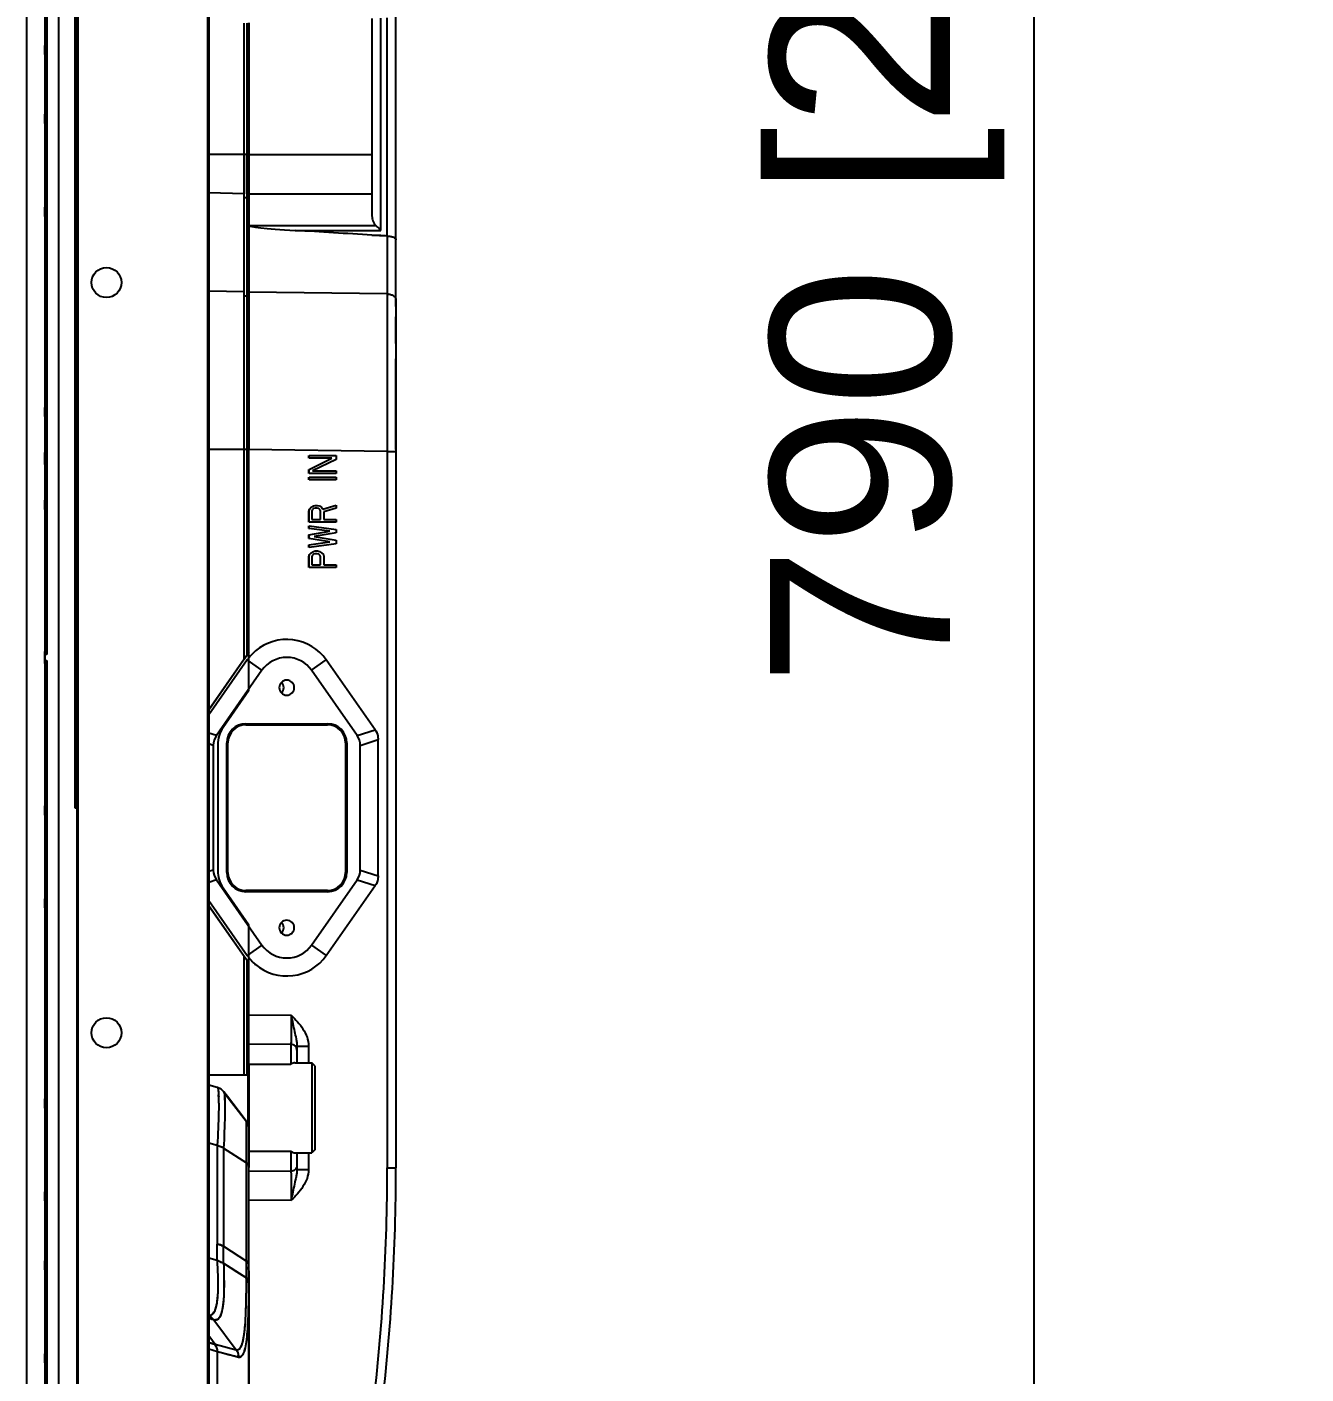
# Model space of a CAD drawing. Header units: millimetres. Extents: x -1070 to 42146, y 1440 to 12921.
# Drawn here: x 6337.7 to 6550.8, y 3023.5 to 3247.9 of the extents above; entities that cross this region are included whole.
import ezdxf

# ---------------------------------------------------------------- set-up
doc = ezdxf.new("R2010")
doc.units = ezdxf.units.MM
for name, color, linetype in [('02___PRT_ALL_AXES', 7, 'Continuous'), ('06___PRT_ALL_SURFS', 7, 'Continuous'), ('DIM', 4, 'Continuous'), ('DW-PLUS-XIANGTI实线CONTINUOUS', 7, 'Continuous')]:
    doc.layers.add(name, color=color, linetype=linetype)
doc.styles.get("Standard").update_dxf_attribs({"font": 'arial.ttf'})
doc.dimstyles.new('ISO-200', dxfattribs={"dimtxt": 30, "dimasz": 25, "dimexe": 1.25, "dimexo": 5, "dimgap": 5, "dimtad": 1, "dimtoh": 1, "dimdec": 1, "dimdsep": 46, "dimtxsty": 'Standard', "dimcen": 2.5, "dimadec": 0, "dimazin": 0, "dimtfac": 1, "dimtdec": 1, "dimtmove": 0, "dimatfit": 3, "dimfxl": 1, "dimarcsym": 0})

# ---------------------------------------------------------------- blocks, each defined once
blk = doc.blocks.new('*D132')
at = {"layer": 'Defpoints', "color": 0, "transparency": 16777216}
for p in [(6369.19, 3662.83), (6369.19, 2872.83), (6505.48, 2872.83)]:
    blk.add_point(p, dxfattribs=at)
at = {"layer": 'DIM', "color": 0, "lineweight": -2, "transparency": 16777216}
for p, q in [((6374.19, 3662.83), (6506.73, 3662.83)), ((6505.48, 3637.83), (6505.48, 2897.83)), ((6374.19, 2872.83), (6506.73, 2872.83))]:
    blk.add_line(p, q, dxfattribs=at)
at = {"layer": 'DIM', "color": 0, "transparency": 16777216}
for points in [[(6501.32, 3637.83), (6509.65, 3637.83), (6505.48, 3662.83)], [(6501.32, 2897.83), (6509.65, 2897.83), (6505.48, 2872.83)]]:
    blk.add_solid(points, dxfattribs=at)
at = {"layer": 'DIM', "color": 0, "lineweight": -3, "transparency": 16777216, "insert": (6481.06, 3267.14), "char_height": 30, "attachment_point": 5, "rotation": 90}
blk.add_mtext('790 [2\'-7 1/8"]', dxfattribs=at)

msp = doc.modelspace()

# ---------------------------------------------------------------- linework, layer by layer
at = {"color": 7, "linetype": 'Continuous', "lineweight": -3}
for p, q in [((6367.844, 3186.326), (6367.844, 3350.326)), ((6367.985, 3250.333), (6367.985, 3186.326)), ((6399.185, 3201.326), (6399.185, 3202.445)), ((6399.185, 3201.326), (6399.185, 3199.601)), ((6399.185, 3198.514), (6399.185, 3199.601)), ((6399.185, 3195.149), (6399.185, 3198.514)), ((6399.185, 3195.149), (6399.185, 3192.635)), ((6399.185, 3177.503), (6399.185, 3192.635)), ((6367.844, 3185.815), (6367.844, 3186.326)), ((6367.844, 3185.326), (6367.844, 3185.815)), ((6367.844, 3140.326), (6367.844, 3185.326)), ((6367.985, 3186.326), (6367.985, 3185.326)), ((6367.985, 3185.326), (6367.985, 3140.326)), ((6373.885, 3143.721), (6373.885, 3177.494)), ((6374.385, 3143.721), (6374.385, 3177.494)), ((6374.685, 3143.721), (6374.685, 3177.503)), ((6373.885, 3142.578), (6367.985, 3134.152)), ((6374.398, 3142.438), (6367.985, 3133.28)), ((6373.885, 3143.292), (6373.885, 3143.721)), ((6373.885, 3142.578), (6373.885, 3143.292)), ((6373.885, 3142.578), (6373.988, 3142.725)), ((6373.988, 3142.725), (6374.385, 3143.292)), ((6374.385, 3143.292), (6374.385, 3143.721)), ((6374.61, 3143.614), (6374.385, 3143.292)), ((6376.855, 3140.718), (6374.398, 3142.438)), ((6374.685, 3143.721), (6374.61, 3143.614)), ((6374.685, 3142.824), (6374.685, 3143.721)), ((6385.115, 3140.718), (6387.573, 3142.438)), ((6395.715, 3130.809), (6387.573, 3142.438)), ((6367.985, 3140.326), (6367.985, 3008.01)), ((6376.855, 3140.718), (6369.255, 3129.863)), ((6392.715, 3129.863), (6385.115, 3140.718)), ((6374.185, 3131.826), (6374.185, 3131.626)), ((6374.185, 3131.826), (6387.785, 3131.826)), ((6374.185, 3131.626), (6387.785, 3131.626)), ((6387.785, 3131.826), (6387.785, 3131.626)), ((6369.255, 3129.863), (6367.985, 3130.264)), ((6392.715, 3129.863), (6395.715, 3130.809)), ((6393.235, 3128.215), (6396.235, 3129.161)), ((6395.715, 3130.809), (6395.873, 3130.584)), ((6396.235, 3129.436), (6396.235, 3129.161)), ((6396.235, 3106.491), (6396.235, 3129.161)), ((6368.735, 3128.215), (6367.985, 3128.452)), ((6368.735, 3128.215), (6368.735, 3107.437)), ((6370.985, 3128.626), (6371.185, 3128.626)), ((6370.985, 3107.026), (6370.985, 3128.626)), ((6371.185, 3107.026), (6371.185, 3128.626)), ((6390.785, 3128.626), (6390.785, 3107.026)), ((6390.985, 3128.626), (6390.785, 3128.626)), ((6390.985, 3128.626), (6390.985, 3107.026)), ((6393.235, 3107.437), (6393.235, 3128.215)), ((6368.735, 3107.437), (6367.985, 3107.2)), ((6370.985, 3107.026), (6371.185, 3107.026)), ((6390.985, 3107.026), (6390.785, 3107.026)), ((6393.235, 3107.437), (6396.235, 3106.491)), ((6396.235, 3106.491), (6396.235, 3106.215)), ((6369.255, 3105.788), (6367.985, 3105.388)), ((6369.255, 3105.788), (6376.855, 3094.934)), ((6385.115, 3094.934), (6392.715, 3105.788)), ((6387.573, 3093.213), (6395.715, 3104.843)), ((6392.715, 3105.788), (6395.715, 3104.843)), ((6395.873, 3105.068), (6395.715, 3104.843)), ((6367.985, 3102.371), (6374.398, 3093.213)), ((6387.785, 3104.026), (6374.185, 3104.026)), ((6374.185, 3103.826), (6374.185, 3104.026)), ((6387.785, 3103.826), (6374.185, 3103.826)), ((6387.785, 3103.826), (6387.785, 3104.026)), ((6367.985, 3101.5), (6373.885, 3093.074)), ((6373.885, 3092.359), (6373.885, 3093.074)), ((6373.885, 3093.074), (6373.988, 3092.927)), ((6376.855, 3094.934), (6374.398, 3093.213)), ((6385.115, 3094.934), (6387.573, 3093.213)), ((6373.885, 3091.931), (6373.885, 3092.359)), ((6373.885, 3073.321), (6373.885, 3091.931)), ((6373.988, 3092.927), (6374.385, 3092.359)), ((6374.61, 3092.038), (6374.385, 3092.359)), ((6374.385, 3091.931), (6374.385, 3092.359)), ((6374.385, 3073.321), (6374.385, 3091.931)), ((6374.685, 3091.931), (6374.61, 3092.038)), ((6374.685, 3091.931), (6374.685, 3092.828)), ((6374.685, 3083.179), (6374.685, 3091.931)), ((6381.72, 3083.245), (6374.685, 3083.179)), ((6374.685, 3078.348), (6374.685, 3083.179)), ((6381.685, 3078.413), (6374.685, 3078.348)), ((6374.685, 3075.07), (6374.685, 3078.348)), ((6381.685, 3078.413), (6381.685, 3075.07)), ((6382.685, 3078.11), (6382.685, 3077.447)), ((6382.685, 3078.11), (6384.615, 3078.11)), ((6382.685, 3077.447), (6382.685, 3075.326)), ((6384.615, 3078.11), (6384.615, 3075.326)), ((6374.685, 3075.07), (6374.685, 3067.826)), ((6374.685, 3075.07), (6381.685, 3075.07)), ((6385.685, 3074.826), (6385.185, 3075.326)), ((6385.185, 3075.326), (6385.185, 3067.826)), ((6385.685, 3074.826), (6385.685, 3069.989)), ((6385.685, 3069.989), (6385.685, 3069.926)), ((6385.685, 3069.926), (6385.685, 3067.826)), ((6374.685, 3067.826), (6374.685, 3065.594)), ((6385.185, 3067.826), (6385.185, 3060.326)), ((6385.685, 3067.826), (6385.685, 3065.726)), ((6374.685, 3065.594), (6374.685, 3064.318)), ((6374.685, 3064.318), (6374.685, 3063.361)), ((6385.685, 3065.726), (6385.685, 3065.663)), ((6385.685, 3065.663), (6385.685, 3060.826)), ((6374.685, 3063.361), (6374.685, 3062.966)), ((6374.685, 3062.966), (6374.685, 3060.581)), ((6374.685, 3060.581), (6381.685, 3060.581)), ((6381.685, 3060.581), (6381.685, 3057.238)), ((6382.685, 3060.326), (6382.685, 3058.204)), ((6384.615, 3060.326), (6384.615, 3057.542)), ((6385.685, 3060.826), (6385.185, 3060.326)), ((6374.685, 3057.304), (6381.685, 3057.238)), ((6382.685, 3058.204), (6382.685, 3057.542)), ((6382.685, 3057.542), (6384.615, 3057.542)), ((6374.685, 3052.473), (6381.72, 3052.407))]:
    msp.add_line(p, q, dxfattribs=at)
at = {"color": 4, "linetype": 'Continuous', "lineweight": -3}
for p, q in [((6384.685, 3176.051), (6384.685, 3176.501)), ((6384.692, 3176.501), (6389.192, 3176.501)), ((6384.692, 3176.051), (6384.692, 3176.501)), ((6388.522, 3176.051), (6384.692, 3176.051)), ((6384.692, 3174.176), (6388.522, 3176.051)), ((6389.192, 3176.501), (6389.192, 3175.826)), ((6384.685, 3174.176), (6384.692, 3174.176)), ((6384.685, 3173.501), (6384.685, 3174.176)), ((6384.692, 3173.501), (6384.692, 3174.176)), ((6389.192, 3175.826), (6385.267, 3173.951)), ((6385.267, 3173.951), (6389.192, 3173.951)), ((6389.192, 3173.951), (6389.192, 3173.501)), ((6384.685, 3172.451), (6384.685, 3172.901)), ((6389.192, 3173.501), (6384.692, 3173.501)), ((6384.692, 3172.901), (6389.192, 3172.901)), ((6384.692, 3172.451), (6384.692, 3172.901)), ((6389.192, 3172.451), (6384.692, 3172.451)), ((6389.192, 3172.901), (6389.192, 3172.451)), ((6384.685, 3167.201), (6384.781, 3167.576)), ((6384.685, 3167.201), (6384.692, 3167.201)), ((6384.685, 3165.401), (6384.685, 3167.201)), ((6384.692, 3167.201), (6384.788, 3167.576)), ((6384.692, 3165.401), (6384.692, 3167.201)), ((6384.781, 3167.576), (6385.068, 3167.876)), ((6384.781, 3167.576), (6384.788, 3167.576)), ((6384.788, 3167.576), (6385.075, 3167.876)), ((6385.068, 3167.876), (6385.451, 3168.101)), ((6385.068, 3167.876), (6385.075, 3167.876)), ((6385.075, 3167.876), (6385.458, 3168.101)), ((6385.267, 3167.501), (6385.171, 3167.276)), ((6385.171, 3167.276), (6385.171, 3165.851)), ((6385.458, 3167.651), (6385.267, 3167.501)), ((6385.451, 3168.101), (6385.745, 3168.176)), ((6385.451, 3168.101), (6385.458, 3168.101)), ((6385.745, 3167.726), (6385.458, 3167.651)), ((6385.745, 3168.176), (6386.128, 3168.176)), ((6386.032, 3167.726), (6385.745, 3167.726)), ((6386.32, 3167.651), (6386.025, 3167.726)), ((6386.128, 3168.176), (6386.415, 3168.101)), ((6386.313, 3167.651), (6386.32, 3167.651)), ((6386.504, 3167.501), (6386.313, 3167.651)), ((6386.511, 3167.501), (6386.32, 3167.651)), ((6386.415, 3168.101), (6386.798, 3167.876)), ((6386.504, 3167.501), (6386.511, 3167.501)), ((6386.6, 3167.276), (6386.504, 3167.501)), ((6386.607, 3167.276), (6386.511, 3167.501)), ((6386.6, 3167.276), (6386.607, 3167.276)), ((6386.6, 3165.851), (6386.6, 3167.276)), ((6386.607, 3165.851), (6386.607, 3167.276)), ((6386.798, 3167.876), (6386.99, 3167.576)), ((6386.99, 3167.576), (6389.192, 3168.251)), ((6389.192, 3167.726), (6387.181, 3167.126)), ((6387.181, 3167.126), (6387.181, 3165.851)), ((6389.192, 3168.251), (6389.192, 3167.726)), ((6389.192, 3165.401), (6384.692, 3165.401)), ((6385.171, 3165.851), (6386.607, 3165.851)), ((6387.181, 3165.851), (6389.192, 3165.851)), ((6389.192, 3165.851), (6389.192, 3165.401)), ((6384.685, 3164.351), (6384.685, 3164.801)), ((6384.685, 3164.351), (6384.692, 3164.351)), ((6388.139, 3163.901), (6384.685, 3164.351)), ((6384.685, 3163.301), (6388.139, 3163.901)), ((6384.685, 3163.301), (6384.692, 3163.301)), ((6384.685, 3162.701), (6384.685, 3163.301)), ((6384.685, 3162.701), (6384.692, 3162.701)), ((6388.139, 3162.101), (6384.685, 3162.701)), ((6384.692, 3164.801), (6389.192, 3164.201)), ((6384.692, 3164.351), (6384.692, 3164.801)), ((6384.692, 3162.701), (6384.692, 3163.301)), ((6389.192, 3163.601), (6385.554, 3163.001)), ((6385.554, 3163.001), (6389.192, 3162.401)), ((6388.132, 3163.901), (6388.139, 3163.901)), ((6389.192, 3164.201), (6389.192, 3163.601)), ((6384.685, 3161.651), (6388.139, 3162.101)), ((6384.685, 3161.651), (6384.692, 3161.651)), ((6384.685, 3161.201), (6384.685, 3161.651)), ((6389.192, 3161.801), (6384.692, 3161.201)), ((6384.692, 3161.201), (6384.692, 3161.651)), ((6385.068, 3160.301), (6385.451, 3160.526)), ((6385.075, 3160.301), (6385.458, 3160.526)), ((6385.451, 3160.526), (6385.745, 3160.601)), ((6385.451, 3160.526), (6385.458, 3160.526)), ((6385.745, 3160.601), (6386.128, 3160.601)), ((6386.128, 3160.601), (6386.415, 3160.526)), ((6386.415, 3160.526), (6386.798, 3160.301)), ((6388.132, 3162.101), (6388.139, 3162.101)), ((6389.192, 3162.401), (6389.192, 3161.801)), ((6384.685, 3159.626), (6384.781, 3160.001)), ((6384.685, 3159.626), (6384.692, 3159.626)), ((6384.685, 3157.826), (6384.685, 3159.626)), ((6384.692, 3159.626), (6384.788, 3160.001)), ((6384.692, 3157.826), (6384.692, 3159.626)), ((6384.781, 3160.001), (6385.068, 3160.301)), ((6384.781, 3160.001), (6384.788, 3160.001)), ((6384.788, 3160.001), (6385.075, 3160.301)), ((6385.068, 3160.301), (6385.075, 3160.301)), ((6385.267, 3159.926), (6385.171, 3159.701)), ((6385.171, 3159.701), (6385.171, 3158.276)), ((6385.171, 3158.276), (6386.607, 3158.276)), ((6385.458, 3160.076), (6385.267, 3159.926)), ((6385.745, 3160.151), (6385.458, 3160.076)), ((6386.032, 3160.151), (6385.745, 3160.151)), ((6386.32, 3160.076), (6386.025, 3160.151)), ((6386.313, 3160.076), (6386.32, 3160.076)), ((6386.504, 3159.926), (6386.313, 3160.076)), ((6386.511, 3159.926), (6386.32, 3160.076)), ((6386.504, 3159.926), (6386.511, 3159.926)), ((6386.6, 3159.701), (6386.504, 3159.926)), ((6386.607, 3159.701), (6386.511, 3159.926)), ((6386.6, 3159.701), (6386.607, 3159.701)), ((6386.6, 3158.276), (6386.6, 3159.701)), ((6386.607, 3158.276), (6386.607, 3159.701)), ((6386.798, 3160.301), (6387.086, 3160.001)), ((6387.086, 3160.001), (6387.181, 3159.626)), ((6387.181, 3159.626), (6387.181, 3158.276)), ((6387.181, 3158.276), (6389.192, 3158.276)), ((6389.192, 3158.276), (6389.192, 3157.826)), ((6389.192, 3157.826), (6384.692, 3157.826))]:
    msp.add_line(p, q, dxfattribs=at)
at = {"color": 1, "lineweight": -3}
msp.add_lwpolyline([(6337.685, 3767.826), (6340.685, 3767.826), (6340.685, 2767.826), (6337.685, 2767.826)], close=True, dxfattribs=at)
at = {"color": 7, "linetype": 'Continuous', "lineweight": -3}
for centre, radius, start, end in [((6380.985, 3137.826), 8.042, 35, 130.33333), ((6380.985, 3137.826), 8.042, 143.16667, 145), ((6380.985, 3137.826), 8.042, 141.57353, 143.16667), ((6380.985, 3137.826), 8.042, 141.33333, 141.57353), ((6380.985, 3137.826), 8.042, 130.33333, 141.33333), ((6380.985, 3137.826), 5.042, 35, 145), ((6379.235, 3137.826), 1.25, 314.43966, 45.56034), ((6374.185, 3128.626), 3.2, 90, 180), ((6374.185, 3128.626), 3, 90, 180), ((6387.785, 3128.626), 3.2, 0, 90), ((6387.785, 3128.626), 3, 0, 90), ((6394.235, 3129.436), 2, 0, 35), ((6374.185, 3107.026), 3.2, 180, 270), ((6374.185, 3107.026), 3, 180, 270), ((6387.785, 3107.026), 3, 270, 0), ((6387.785, 3107.026), 3.2, 270, 0), ((6394.235, 3106.215), 2, 325, 0), ((6379.235, 3097.826), 1.25, 314.43966, 45.56034), ((6380.985, 3097.826), 8.042, 215, 218.42647), ((6380.985, 3097.826), 8.042, 229.66667, 325), ((6380.985, 3097.826), 5.042, 215, 325), ((6380.985, 3097.826), 8.042, 218.42647, 218.66667), ((6380.985, 3097.826), 8.042, 218.66667, 226), ((6380.985, 3097.826), 8.042, 226, 229.66667)]:
    msp.add_arc(centre, radius, start, end, dxfattribs=at)
for centre, major_axis in [((6403.536, 3118.148), (34.671, -10.932)), ((6358.434, 3118.148), (-34.671, -10.932)), ((6403.536, 3117.503), (34.671, 10.932)), ((6358.434, 3117.503), (-34.671, 10.932))]:
    msp.add_ellipse(centre, major_axis=major_axis, ratio=0.2750774, start_param=3.0550776, end_param=3.2281077, dxfattribs=at)
for points, knots in [([(6381.72, 3083.245), (6381.719, 3082.709), (6381.716, 3081.694), (6381.709, 3080.307), (6381.699, 3079.233), (6381.691, 3078.638), (6381.685, 3078.413)], [0, 0, 0, 0, 0.33284, 0.630289, 0.8608027, 1, 1, 1, 1]), ([(6381.72, 3083.245), (6382.077, 3082.888), (6382.786, 3082.169), (6383.731, 3080.98), (6384.426, 3079.624), (6384.615, 3078.612), (6384.615, 3078.11)], [0, 0, 0, 0, 0.2503806, 0.5006129, 0.7505427, 1, 1, 1, 1]), ([(6381.72, 3083.245), (6381.811, 3082.787), (6381.991, 3081.888), (6382.267, 3080.58), (6382.502, 3079.532), (6382.648, 3078.718), (6382.685, 3078.312), (6382.685, 3078.11)], [0, 0, 0, 0, 0.2680604, 0.5254363, 0.7672574, 0.8838609, 1, 1, 1, 1]), ([(6382.685, 3077.447), (6382.685, 3077.573), (6382.632, 3077.829), (6382.409, 3078.15), (6382.076, 3078.364), (6381.815, 3078.413), (6381.685, 3078.413)], [0, 0, 0, 0, 0.2459826, 0.4943393, 0.7460118, 1, 1, 1, 1]), ([(6382.353, 3075.326), (6382.245, 3075.326), (6382.005, 3075.267), (6381.794, 3075.147), (6381.685, 3075.07)], [0, 0, 0, 0, 0.4479405, 1, 1, 1, 1]), ([(6381.685, 3060.581), (6381.794, 3060.505), (6382.005, 3060.385), (6382.245, 3060.326), (6382.353, 3060.326)], [0, 0, 0, 0, 0.5520621, 1, 1, 1, 1]), ([(6382.685, 3058.204), (6382.685, 3058.078), (6382.632, 3057.823), (6382.409, 3057.502), (6382.076, 3057.288), (6381.815, 3057.238), (6381.685, 3057.238)], [0, 0, 0, 0, 0.2459826, 0.4943393, 0.7460118, 1, 1, 1, 1]), ([(6381.685, 3057.238), (6381.691, 3057.014), (6381.699, 3056.419), (6381.709, 3055.344), (6381.716, 3053.958), (6381.719, 3052.943), (6381.72, 3052.407)], [0, 0, 0, 0, 0.1391959, 0.3697095, 0.6671593, 1, 1, 1, 1]), ([(6384.615, 3057.542), (6384.615, 3057.039), (6384.426, 3056.028), (6383.731, 3054.671), (6382.786, 3053.482), (6382.077, 3052.764), (6381.72, 3052.407)], [0, 0, 0, 0, 0.2494574, 0.4993872, 0.7496193, 1, 1, 1, 1]), ([(6382.685, 3057.542), (6382.685, 3057.34), (6382.648, 3056.934), (6382.502, 3056.12), (6382.267, 3055.072), (6381.991, 3053.763), (6381.811, 3052.865), (6381.72, 3052.407)], [0, 0, 0, 0, 0.116139, 0.2327425, 0.4745636, 0.7319396, 1, 1, 1, 1])]:
    msp.add_open_spline(points, degree=3, knots=knots, dxfattribs=at)
at = {"layer": '02___PRT_ALL_AXES', "color": 7, "linetype": 'Continuous', "lineweight": -3}
for p, q in [((6382.353, 3075.326), (6382.685, 3075.326)), ((6382.685, 3075.326), (6385.185, 3075.326)), ((6367.985, 3073.326), (6374.485, 3073.326)), ((6374.485, 3073.321), (6374.485, 3068.674)), ((6374.485, 3068.674), (6374.485, 3067.826)), ((6374.485, 3067.826), (6374.485, 3065.184)), ((6382.353, 3060.326), (6382.685, 3060.326)), ((6382.685, 3060.326), (6385.185, 3060.326))]:
    msp.add_line(p, q, dxfattribs=at)
for centre, start, end in [((6380.985, 3137.826), 90, 270), ((6380.985, 3137.826), 270, 90), ((6380.985, 3097.826), 90, 270), ((6380.985, 3097.826), 270, 90)]:
    msp.add_arc(centre, 1.25, start, end, dxfattribs=at)
at = {"layer": '06___PRT_ALL_SURFS', "color": 7, "linetype": 'Continuous', "lineweight": -3}
for p, q in [((6399.185, 3212.443), (6399.185, 3250.48)), ((6373.885, 3226.673), (6373.885, 3248.55)), ((6374.385, 3226.673), (6374.385, 3248.569)), ((6374.685, 3248.58), (6374.685, 3226.671)), ((6395.185, 3249.333), (6395.185, 3216.448)), ((6396.685, 3214.007), (6396.685, 3249.388)), ((6397.685, 3249.425), (6397.685, 3213.075)), ((6373.885, 3226.673), (6367.985, 3226.673)), ((6373.885, 3226.673), (6373.885, 3225.873)), ((6374.385, 3226.673), (6373.885, 3226.673)), ((6373.885, 3225.873), (6373.885, 3224.317)), ((6374.385, 3224.074), (6374.385, 3226.673)), ((6374.685, 3226.673), (6374.385, 3226.673)), ((6374.685, 3226.671), (6374.685, 3220.114)), ((6374.685, 3226.671), (6395.185, 3226.671)), ((6373.885, 3224.317), (6373.885, 3222.094)), ((6374.385, 3222.415), (6374.385, 3224.074)), ((6373.885, 3222.094), (6373.885, 3221.411)), ((6373.885, 3221.411), (6373.885, 3220.131)), ((6374.385, 3221.622), (6374.385, 3222.415)), ((6374.385, 3220.862), (6374.385, 3221.622)), ((6373.885, 3220.131), (6367.985, 3220.266)), ((6373.885, 3219.457), (6373.885, 3220.131)), ((6373.885, 3219.26), (6373.885, 3219.457)), ((6374.385, 3219.457), (6373.885, 3219.457)), ((6373.885, 3203.755), (6373.885, 3219.26)), ((6374.385, 3220.139), (6374.385, 3220.862)), ((6374.385, 3219.457), (6374.385, 3220.139)), ((6374.385, 3219.26), (6374.385, 3219.457)), ((6374.385, 3203.755), (6374.385, 3219.26)), ((6374.685, 3220.114), (6374.685, 3219.26)), ((6374.685, 3220.114), (6395.185, 3220.114)), ((6374.685, 3219.26), (6374.685, 3214.829)), ((6374.685, 3214.829), (6374.685, 3203.73)), ((6374.685, 3214.829), (6395.827, 3214.829)), ((6382.376, 3214.007), (6396.685, 3214.007)), ((6395.185, 3213.227), (6396.685, 3213.227)), ((6396.685, 3213.136), (6396.685, 3213.227)), ((6397.737, 3213.073), (6397.737, 3203.429)), ((6399.185, 3205.352), (6399.185, 3212.443)), ((6399.185, 3202.445), (6399.185, 3205.352)), ((6373.885, 3203.755), (6367.985, 3203.89)), ((6373.885, 3203.081), (6373.885, 3203.755)), ((6373.885, 3202.884), (6373.885, 3203.081)), ((6374.385, 3203.081), (6373.885, 3203.081)), ((6374.385, 3203.081), (6374.385, 3203.755)), ((6374.385, 3202.884), (6374.385, 3203.081)), ((6374.685, 3203.73), (6374.685, 3202.396)), ((6397.737, 3203.429), (6374.685, 3203.73)), ((6397.737, 3203.429), (6397.737, 3177.202)), ((6373.885, 3201.244), (6373.885, 3202.884)), ((6373.885, 3177.494), (6373.885, 3201.244)), ((6374.385, 3200.662), (6374.385, 3202.884)), ((6374.685, 3202.396), (6374.685, 3201.713)), ((6374.685, 3201.713), (6374.685, 3178.371)), ((6399.185, 3202.445), (6399.185, 3192.635)), ((6374.385, 3177.494), (6374.385, 3200.662)), ((6399.185, 3192.635), (6399.185, 3192.61)), ((6399.185, 3192.61), (6399.185, 3177.503)), ((6374.685, 3178.371), (6374.685, 3177.503)), ((6373.885, 3177.494), (6367.985, 3177.494)), ((6374.385, 3177.494), (6373.885, 3177.494)), ((6374.685, 3177.494), (6374.385, 3177.494)), ((6397.737, 3177.202), (6374.685, 3177.503)), ((6397.737, 3177.202), (6397.737, 3057.826)), ((6397.737, 3177.202), (6399.185, 3177.202)), ((6399.185, 3177.503), (6399.185, 3177.202)), ((6399.185, 3177.503), (6399.185, 3177.202)), ((6399.185, 3177.202), (6399.185, 3057.826)), ((6369.393, 3071.213), (6367.985, 3071.59)), ((6369.418, 3071.206), (6369.393, 3071.213)), ((6370.463, 3070.497), (6371.093, 3069.676)), ((6370.493, 3070.476), (6370.493, 3070.476)), ((6370.494, 3070.475), (6370.506, 3070.455)), ((6370.595, 3070.343), (6370.494, 3070.474)), ((6370.506, 3070.455), (6370.517, 3070.434)), ((6370.517, 3070.434), (6370.543, 3070.351)), ((6371.093, 3069.676), (6371.773, 3068.79)), ((6371.773, 3068.79), (6374.271, 3065.534)), ((6374.273, 3065.534), (6374.273, 3065.534)), ((6374.274, 3065.529), (6374.273, 3065.534)), ((6374.28, 3065.459), (6374.274, 3065.529)), ((6374.685, 3064.32), (6374.685, 3064.318)), ((6374.685, 3064.316), (6374.685, 3064.32)), ((6374.685, 3064.319), (6374.685, 3064.316)), ((6374.685, 3064.316), (6374.685, 3064.319)), ((6374.685, 3064.318), (6374.685, 3057.902)), ((6374.685, 3061.062), (6374.685, 3064.316)), ((6369.393, 3061.553), (6367.985, 3061.931)), ((6374.283, 3060.425), (6374.291, 3061.973)), ((6369.393, 3061.553), (6369.393, 3052.295)), ((6370.463, 3061.108), (6370.462, 3052.295)), ((6370.463, 3061.108), (6374.271, 3058.626)), ((6374.272, 3058.626), (6374.283, 3060.425)), ((6374.685, 3059.595), (6374.685, 3061.062)), ((6374.685, 3057.902), (6374.685, 3059.595)), ((6374.271, 3057.902), (6374.271, 3058.626)), ((6374.272, 3049.875), (6374.271, 3057.902)), ((6374.685, 3049.875), (6374.685, 3057.902)), ((6397.737, 3057.826), (6399.185, 3057.826)), ((6369.393, 3052.295), (6369.393, 3045.116)), ((6370.462, 3052.295), (6370.462, 3044.76)), ((6374.272, 3042.277), (6374.272, 3049.875)), ((6374.685, 3042.277), (6374.685, 3049.875)), ((6370.462, 3044.76), (6374.272, 3042.277)), ((6369.39, 3042.404), (6367.985, 3042.78)), ((6370.451, 3041.96), (6372.684, 3040.505)), ((6374.27, 3041.304), (6374.271, 3041.793)), ((6374.271, 3042.116), (6374.272, 3042.277)), ((6374.271, 3041.793), (6374.271, 3042.116)), ((6374.685, 3041.661), (6374.685, 3042.277)), ((6374.685, 3041.498), (6374.685, 3041.661)), ((6374.685, 3040.681), (6374.685, 3041.498)), ((6372.684, 3040.505), (6373.559, 3039.934)), ((6373.559, 3039.934), (6374.008, 3039.642)), ((6374.008, 3039.642), (6374.114, 3039.573)), ((6374.114, 3039.573), (6374.262, 3039.476)), ((6374.269, 3040.995), (6374.27, 3041.304)), ((6374.685, 3040.449), (6374.685, 3040.681)), ((6374.685, 3040.681), (6374.685, 3040.449)), ((6374.685, 3040.449), (6374.685, 3039.476)), ((6374.685, 3039.476), (6374.685, 3038.476)), ((6374.685, 3038.476), (6374.685, 3021.591)), ((6368.777, 3032.479), (6367.988, 3032.69)), ((6368.806, 3032.47), (6368.777, 3032.479)), ((6368.806, 3032.47), (6372.564, 3027.51)), ((6367.982, 3028.738), (6368.74, 3028.512)), ((6367.985, 3029.865), (6368.32, 3029.411)), ((6368.32, 3029.411), (6369.05, 3028.42)), ((6368.74, 3028.512), (6369.05, 3028.42)), ((6369.05, 3028.42), (6372.564, 3027.51)), ((6367.985, 3027.643), (6369.447, 3027.196)), ((6369.447, 3008.456), (6369.447, 3027.196)), ((6369.447, 3027.196), (6371.614, 3026.637)), ((6371.614, 3026.637), (6372.945, 3026.299))]:
    msp.add_line(p, q, dxfattribs=at)
for points in [[(6370.303, 3070.688), (6370.264, 3070.729), (6370.053, 3070.902), (6369.814, 3071.049), (6369.547, 3071.165), (6369.42, 3071.205)], [(6369.815, 3071.049), (6369.548, 3071.165), (6369.542, 3071.167)], [(6370.053, 3070.902), (6369.815, 3071.048), (6369.815, 3071.049)], [(6370.149, 3070.824), (6370.054, 3070.901), (6370.053, 3070.902)], [(6374.272, 3065.534), (6373.915, 3066.001), (6373.405, 3066.667), (6372.878, 3067.356), (6372.333, 3068.068), (6371.771, 3068.803), (6371.192, 3069.561), (6370.595, 3070.343)]]:
    msp.add_lwpolyline(points, dxfattribs=at)
for centre, radius, start, end in [((6396.756, 3214.29), 1.156, 259.60627, 266.4899), ((6397.754, 3214.207), 1.134, 266.5106, 269.15763), ((6340.304, 3068.732), 29.346, 0.71721, 1.6439), ((6328.994, 3068.584), 40.657, 359.97944, 0.72579), ((6372.685, 3064.316), 2, 31.83904, 37.51524), ((6372.685, 3064.318), 2, 31.78789, 37.4742), ((6372.685, 3064.316), 2, 23.76123, 31.83904), ((6372.685, 3064.318), 2, 23.70381, 31.78789), ((6372.685, 3064.318), 2, 15.73491, 23.70381), ((6372.685, 3064.316), 2, 15.7828, 23.76123), ((6372.685, 3064.318), 2, 7.86911, 15.73491), ((6372.685, 3064.316), 2, 7.92016, 15.7828), ((6372.685, 3064.318), 2, 0, 7.86911), ((6372.685, 3064.316), 2, 0, 7.92016), ((6058.404, 3057.826), 339.333, 353.23034, 360), ((6058.352, 3057.826), 340.833, 353.23034, 0), ((5853.272, 3044.31), 516.122, 359.78843, 0.08955), ((5857.588, 3044.971), 512.874, 359.66377, 359.97647), ((5803.962, 3041.909), 570.308, 359.75571, 359.90817), ((6373.484, 3040.118), 1.423, 52.28645, 56.47854), ((5880.346, 3040.679), 494.339, 359.74465, 359.97334)]:
    msp.add_arc(centre, radius, start, end, dxfattribs=at)
for centre, major_axis, start_param, end_param in [((6417.639, 3213.845), (42.954, -0.985), -3.1409888, -2.5332513), ((-5371.976, 3267.826), (14318.124, -328.257), 0.606773, 0.6083414), ((-5371.976, 3267.826), (14318.124, -328.257), 0.6064664, 0.606589)]:
    msp.add_ellipse(centre, major_axis=major_axis, ratio=0.0263412, start_param=start_param, end_param=end_param, dxfattribs=at)
for points in [[(6374.615, 3219.386), (6374.552, 3219.436), (6374.465, 3219.457), (6374.385, 3219.457)], [(6374.685, 3219.26), (6374.685, 3219.308), (6374.653, 3219.357), (6374.615, 3219.386)], [(6374.615, 3203.01), (6374.552, 3203.06), (6374.465, 3203.081), (6374.385, 3203.081)], [(6374.685, 3202.884), (6374.685, 3202.932), (6374.653, 3202.981), (6374.615, 3203.01)], [(6374.685, 3041.661), (6374.685, 3041.71), (6374.678, 3041.76), (6374.664, 3041.807)], [(6368.805, 3032.473), (6368.598, 3032.748), (6368.304, 3032.97), (6367.986, 3033.103)], [(6367.991, 3033.098), (6368.296, 3032.965), (6368.575, 3032.745), (6368.777, 3032.479)], [(6369.447, 3027.196), (6369.45, 3027.625), (6369.306, 3028.076), (6369.049, 3028.42)]]:
    msp.add_open_spline(points, degree=3, dxfattribs=at)
for points, knots in [([(6395.185, 3216.448), (6395.185, 3216.16), (6395.282, 3215.565), (6395.603, 3215.035), (6395.827, 3214.829)], [0, 0, 0, 0, 0.4856775, 1, 1, 1, 1]), ([(6396.685, 3214.007), (6396.612, 3214.079), (6396.329, 3214.357), (6396.043, 3214.631), (6395.827, 3214.829)], [0, 0, 0, 0, 0.2611149, 1, 1, 1, 1]), ([(6396.297, 3213.227), (6396.317, 3213.219), (6396.398, 3213.187), (6396.483, 3213.164), (6396.547, 3213.152)], [0, 0, 0, 0, 0.2467532, 1, 1, 1, 1]), ([(6397.737, 3213.073), (6397.928, 3213.07), (6398.204, 3213.045), (6398.553, 3212.961), (6398.882, 3212.846), (6399.185, 3212.641), (6399.185, 3212.443)], [0, 0, 0, 0, 0.344754, 0.5010863, 0.6406999, 1, 1, 1, 1]), ([(6397.737, 3203.429), (6397.925, 3203.424), (6398.286, 3203.372), (6398.758, 3203.167), (6399.048, 3202.893), (6399.166, 3202.639), (6399.185, 3202.509), (6399.185, 3202.445)], [0, 0, 0, 0, 0.2951102, 0.5650589, 0.7968973, 0.9007131, 1, 1, 1, 1]), ([(6369.398, 3071.211), (6369.446, 3071.198), (6369.513, 3071.02), (6369.566, 3070.721), (6369.615, 3070.202), (6369.631, 3069.805), (6369.638, 3069.574)], [0, 0, 0, 0, 0.08949, 0.2820358, 0.5858486, 1, 1, 1, 1]), ([(6369.651, 3068.57), (6369.651, 3068.103), (6369.616, 3065.762), (6369.505, 3063.424), (6369.398, 3061.552)], [0, 0, 0, 0, 0.1991853, 1, 1, 1, 1]), ([(6370.543, 3070.351), (6370.614, 3070.077), (6370.649, 3069.265), (6370.669, 3068.464), (6370.669, 3067.942)], [0, 0, 0, 0, 0.3515887, 1, 1, 1, 1]), ([(6370.669, 3067.942), (6370.669, 3067.489), (6370.641, 3065.21), (6370.551, 3062.932), (6370.464, 3061.108)], [0, 0, 0, 0, 0.1990338, 1, 1, 1, 1]), ([(6374.291, 3061.973), (6374.294, 3062.762), (6374.29, 3063.924), (6374.298, 3065.087), (6374.28, 3065.459)], [0, 0, 0, 0, 0.6793323, 1, 1, 1, 1]), ([(6370.463, 3061.12), (6370.323, 3061.219), (6369.925, 3061.28), (6369.586, 3061.461), (6369.393, 3061.553)], [0, 0, 0, 0, 0.4442568, 1, 1, 1, 1]), ([(6374.271, 3058.628), (6374.328, 3058.549), (6374.484, 3058.326), (6374.685, 3058.084), (6374.685, 3057.902)], [0, 0, 0, 0, 0.3458431, 1, 1, 1, 1]), ([(6369.393, 3045.116), (6369.496, 3045.103), (6369.867, 3045.037), (6370.233, 3044.909), (6370.462, 3044.76)], [0, 0, 0, 0, 0.2762552, 1, 1, 1, 1]), ([(6369.382, 3042.406), (6369.468, 3040.761), (6369.566, 3038.488), (6369.41, 3035.761), (6369.216, 3034.684), (6369.065, 3034.248)], [0, 0, 0, 0, 0.6031162, 0.8308198, 1, 1, 1, 1]), ([(6370.453, 3041.951), (6370.378, 3041.968), (6370.01, 3042.084), (6369.655, 3042.245), (6369.39, 3042.404)], [0, 0, 0, 0, 0.1989769, 1, 1, 1, 1]), ([(6370.451, 3041.96), (6370.515, 3040.261), (6370.58, 3037.918), (6370.403, 3035.11), (6370.21, 3034.005), (6370.062, 3033.555)], [0, 0, 0, 0, 0.6041771, 0.8315664, 1, 1, 1, 1]), ([(6374.664, 3041.807), (6374.651, 3041.85), (6374.569, 3042.041), (6374.406, 3042.186), (6374.272, 3042.274)], [0, 0, 0, 0, 0.2200579, 1, 1, 1, 1]), ([(6372.568, 3027.513), (6372.714, 3027.475), (6373.116, 3027.555), (6373.475, 3028.189), (6373.75, 3029.13), (6373.96, 3030.494), (6374.11, 3032.244), (6374.204, 3034.366), (6374.254, 3036.818), (6374.261, 3038.558), (6374.262, 3039.476)], [0, 0, 0, 0, 0.0361555, 0.0856775, 0.1636339, 0.2731182, 0.4136381, 0.5839146, 0.7806158, 1, 1, 1, 1]), ([(6374.262, 3039.477), (6374.313, 3039.253), (6374.406, 3038.959), (6374.663, 3038.686), (6374.679, 3038.544), (6374.68, 3038.476)], [0, 0, 0, 0, 0.628404, 0.8131909, 1, 1, 1, 1]), ([(6374.685, 3040.681), (6374.685, 3040.731), (6374.652, 3040.954), (6374.491, 3041.138), (6374.355, 3041.243)], [0, 0, 0, 0, 0.2247315, 1, 1, 1, 1]), ([(6372.945, 3026.299), (6373.093, 3026.261), (6373.498, 3026.349), (6373.858, 3026.991), (6374.136, 3027.945), (6374.35, 3029.328), (6374.505, 3031.104), (6374.605, 3033.262), (6374.661, 3035.762), (6374.676, 3037.538), (6374.68, 3038.476)], [0, 0, 0, 0, 0.0358694, 0.0852129, 0.1628538, 0.272004, 0.4122538, 0.5824215, 0.7795831, 1, 1, 1, 1]), ([(6369.065, 3034.248), (6368.962, 3033.95), (6368.749, 3033.427), (6368.209, 3033.156), (6367.985, 3033.156)], [0, 0, 0, 0, 0.5843338, 1, 1, 1, 1]), ([(6370.062, 3033.555), (6369.999, 3033.361), (6369.864, 3033.026), (6369.576, 3032.624), (6369.2, 3032.417), (6368.934, 3032.439), (6368.81, 3032.472)], [0, 0, 0, 0, 0.3322466, 0.5857999, 0.7912074, 1, 1, 1, 1]), ([(6372.564, 3027.51), (6372.621, 3027.427), (6372.836, 3027.06), (6372.956, 3026.625), (6372.945, 3026.299)], [0, 0, 0, 0, 0.2347674, 1, 1, 1, 1])]:
    msp.add_open_spline(points, degree=3, knots=knots, dxfattribs=at)
at = {"layer": 'DW-PLUS-XIANGTI实线CONTINUOUS', "color": 7, "lineweight": -3}
for p, q in [((6367.844, 2891.79), (6367.844, 3643.862)), ((6367.985, 3643.88), (6367.985, 2891.771)), ((6342.985, 2894.054), (6342.985, 3641.598)), ((6345.692, 3640.946), (6345.692, 3117.826)), ((6345.985, 3640.984), (6345.985, 2894.668)), ((6346.19, 3641.011), (6346.19, 2894.641)), ((6340.985, 3266.326), (6340.985, 3143.326)), ((6373.885, 3177.494), (6373.885, 3248.55)), ((6374.385, 3177.494), (6374.385, 3248.569)), ((6374.685, 3143.721), (6374.685, 3248.58)), ((6340.985, 3244.843), (6340.685, 3244.843)), ((6340.685, 3243.326), (6340.685, 3244.842)), ((6340.985, 3244.343), (6340.685, 3244.343)), ((6340.685, 3243.842), (6340.985, 3243.842)), ((6340.685, 3243.342), (6340.985, 3243.342)), ((6340.685, 3231.841), (6340.685, 3233.357)), ((6340.685, 3233.341), (6340.985, 3233.341)), ((6340.685, 3232.841), (6340.985, 3232.841)), ((6340.685, 3232.34), (6340.985, 3232.34)), ((6340.685, 3231.84), (6340.985, 3231.84)), ((6374.685, 3226.673), (6367.985, 3226.673)), ((6373.885, 3220.131), (6367.985, 3220.266)), ((6374.385, 3219.457), (6373.885, 3219.457)), ((6374.535, 3219.43), (6374.385, 3219.457)), ((6374.645, 3219.358), (6374.535, 3219.43)), ((6374.685, 3219.26), (6374.645, 3219.358)), ((6340.985, 3217.874), (6340.685, 3217.874)), ((6340.685, 3216.357), (6340.685, 3217.873)), ((6340.985, 3217.374), (6340.685, 3217.374)), ((6340.685, 3216.873), (6340.985, 3216.873)), ((6340.685, 3216.374), (6340.985, 3216.374)), ((6373.885, 3203.755), (6367.985, 3203.89)), ((6374.385, 3203.081), (6373.885, 3203.081)), ((6374.535, 3203.054), (6374.385, 3203.081)), ((6374.645, 3202.982), (6374.535, 3203.054)), ((6374.685, 3202.884), (6374.645, 3202.982)), ((6340.685, 3183.013), (6340.685, 3184.529)), ((6340.685, 3184.512), (6340.985, 3184.512)), ((6340.685, 3184.013), (6340.985, 3184.013)), ((6340.685, 3183.512), (6340.985, 3183.512)), ((6340.685, 3183.012), (6340.985, 3183.012)), ((6340.685, 3175.029), (6340.685, 3177.029)), ((6340.685, 3177.029), (6340.985, 3177.029)), ((6340.985, 3176.56), (6340.685, 3176.56)), ((6374.685, 3177.494), (6367.985, 3177.494)), ((6373.885, 3142.578), (6373.885, 3177.494)), ((6374.385, 3143.292), (6374.385, 3177.494)), ((6374.685, 3137.329), (6374.685, 3177.494)), ((6340.685, 3175.498), (6340.985, 3175.498)), ((6340.685, 3175.029), (6340.985, 3175.029)), ((6340.985, 3169.046), (6340.685, 3169.046)), ((6340.685, 3167.529), (6340.685, 3169.045)), ((6340.985, 3168.546), (6340.685, 3168.546)), ((6340.685, 3168.045), (6340.985, 3168.045)), ((6340.685, 3167.546), (6340.985, 3167.546)), ((6340.685, 3141.826), (6340.685, 3143.826)), ((6340.985, 3143.826), (6340.685, 3143.826)), ((6340.985, 3143.326), (6340.685, 3143.326)), ((6367.985, 3134.152), (6374.685, 3143.721)), ((6340.685, 3142.326), (6340.985, 3142.326)), ((6340.685, 3141.826), (6340.985, 3141.826)), ((6340.985, 3142.326), (6340.985, 3019.326)), ((6374.685, 3137.329), (6370.389, 3131.194)), ((6369.485, 3128.326), (6369.485, 3107.326)), ((6340.685, 3116.607), (6340.685, 3118.123)), ((6340.685, 3118.106), (6340.985, 3118.106)), ((6345.692, 3117.826), (6345.985, 3117.826)), ((6340.685, 3117.607), (6340.985, 3117.607)), ((6340.685, 3117.106), (6340.985, 3117.106)), ((6340.685, 3116.606), (6340.985, 3116.606)), ((6370.389, 3104.458), (6374.685, 3098.323)), ((6340.985, 3102.639), (6340.685, 3102.639)), ((6340.685, 3101.123), (6340.685, 3102.638)), ((6340.985, 3102.139), (6340.685, 3102.139)), ((6340.685, 3101.638), (6340.985, 3101.638)), ((6340.685, 3101.139), (6340.985, 3101.139)), ((6374.685, 3091.931), (6367.985, 3101.5)), ((6374.685, 3062.326), (6374.685, 3098.323)), ((6373.885, 3073.321), (6373.885, 3093.074)), ((6374.385, 3073.321), (6374.385, 3092.359)), ((6374.685, 2960.284), (6374.685, 3091.931)), ((6367.985, 3073.326), (6374.485, 3073.326)), ((6374.485, 3073.321), (6374.485, 3065.181)), ((6369.393, 3071.213), (6367.985, 3071.59)), ((6369.418, 3071.206), (6369.393, 3071.213)), ((6370.053, 3070.902), (6369.398, 3071.211)), ((6370.053, 3070.902), (6369.42, 3071.205)), ((6370.494, 3070.474), (6370.053, 3070.902)), ((6340.685, 3067.779), (6340.685, 3069.295)), ((6340.685, 3069.278), (6340.985, 3069.278)), ((6340.685, 3068.779), (6340.985, 3068.779)), ((6370.463, 3070.497), (6374.271, 3065.534)), ((6371.102, 3069.678), (6370.494, 3070.474)), ((6372.878, 3067.356), (6371.102, 3069.678)), ((6340.685, 3068.278), (6340.985, 3068.278)), ((6340.685, 3067.778), (6340.985, 3067.778)), ((6374.272, 3065.534), (6372.878, 3067.356)), ((6369.393, 3061.553), (6367.985, 3061.931)), ((6369.393, 3061.553), (6369.393, 3045.116)), ((6370.463, 3061.108), (6370.462, 3044.76)), ((6370.463, 3061.108), (6374.271, 3058.626)), ((6374.272, 3042.277), (6374.271, 3058.626)), ((6340.985, 3053.811), (6340.685, 3053.811)), ((6340.685, 3052.295), (6340.685, 3053.81)), ((6340.985, 3053.311), (6340.685, 3053.311)), ((6340.685, 3052.81), (6340.985, 3052.81)), ((6340.685, 3052.311), (6340.985, 3052.311)), ((6370.462, 3044.76), (6374.272, 3042.277)), ((6340.685, 3040.81), (6340.685, 3042.326)), ((6340.685, 3042.309), (6340.985, 3042.309)), ((6340.685, 3041.81), (6340.985, 3041.81)), ((6369.39, 3042.404), (6367.985, 3042.78)), ((6370.451, 3041.96), (6374.262, 3039.476)), ((6374.27, 3041.304), (6374.271, 3041.793)), ((6374.271, 3041.793), (6374.272, 3042.277)), ((6340.685, 3041.309), (6340.985, 3041.309)), ((6340.685, 3040.809), (6340.985, 3040.809)), ((6374.268, 3040.682), (6374.27, 3041.304)), ((6374.268, 3040.382), (6374.268, 3040.682)), ((6374.68, 3038.476), (6374.684, 3039.563)), ((6374.684, 3039.563), (6374.685, 3040.681)), ((6368.777, 3032.479), (6367.998, 3032.688)), ((6368.789, 3032.476), (6368.777, 3032.479)), ((6368.806, 3032.47), (6368.789, 3032.476)), ((6368.806, 3032.47), (6372.564, 3027.51)), ((6367.944, 3028.749), (6369.05, 3028.42)), ((6367.985, 3029.865), (6369.05, 3028.42)), ((6369.05, 3028.42), (6372.564, 3027.51)), ((6340.985, 3026.843), (6340.685, 3026.843)), ((6340.685, 3025.326), (6340.685, 3026.842)), ((6340.985, 3026.343), (6340.685, 3026.343)), ((6340.685, 3025.842), (6340.985, 3025.842)), ((6367.985, 3027.643), (6369.447, 3027.196)), ((6369.447, 3008.456), (6369.447, 3027.196)), ((6340.685, 3025.342), (6340.985, 3025.342))]:
    msp.add_line(p, q, dxfattribs=at)
for centre, radius, start, end in [((6374.485, 3128.326), 5, 145, 180), ((6374.485, 3107.326), 5, 180, 215), ((6349.207, 3068.986), 20.439, 1.52135, 2.81904), ((6334.64, 3068.62), 35.011, 359.91795, 1.48781), ((6372.685, 3064.318), 2, 0, 37.4742), ((6372.685, 3064.316), 2, 0, 32.61542), ((5853.272, 3044.31), 516.122, 359.78843, 0.08955), ((5857.588, 3044.971), 512.874, 359.66377, 359.97647), ((6008.561, 3039.98), 365.701, 359.76108, 359.92106), ((6066.806, 3040.85), 307.462, 359.74411, 359.91278)]:
    msp.add_arc(centre, radius, start, end, dxfattribs=at)
for centre in [(6350.936, 3205.326), (6350.936, 3080.326)]:
    msp.add_ellipse(centre, major_axis=(0, 2.5), ratio=1, dxfattribs=at)
for points, knots in [([(6369.398, 3071.211), (6369.513, 3071.18), (6369.55, 3070.626), (6369.606, 3070.29), (6369.621, 3069.991)], [0, 0, 0, 0, 0.2843068, 1, 1, 1, 1]), ([(6369.651, 3068.57), (6369.651, 3068.103), (6369.616, 3065.762), (6369.505, 3063.424), (6369.398, 3061.552)], [0, 0, 0, 0, 0.1991853, 1, 1, 1, 1]), ([(6370.494, 3070.475), (6370.495, 3070.473), (6370.499, 3070.468), (6370.502, 3070.464), (6370.503, 3070.461)], [0, 0, 0, 0, 0.4806651, 1, 1, 1, 1]), ([(6370.503, 3070.461), (6370.635, 3070.236), (6370.606, 3069.337), (6370.669, 3068.524), (6370.669, 3067.942)], [0, 0, 0, 0, 0.3101427, 1, 1, 1, 1]), ([(6370.669, 3067.942), (6370.669, 3067.489), (6370.641, 3065.21), (6370.551, 3062.932), (6370.464, 3061.108)], [0, 0, 0, 0, 0.1990338, 1, 1, 1, 1]), ([(6374.278, 3065.493), (6374.277, 3065.502), (6374.275, 3065.515), (6374.275, 3065.53), (6374.273, 3065.534)], [0, 0, 0, 0, 0.7005597, 1, 1, 1, 1]), ([(6374.284, 3065.355), (6374.283, 3065.382), (6374.281, 3065.428), (6374.279, 3065.474), (6374.278, 3065.493)], [0, 0, 0, 0, 0.5865482, 1, 1, 1, 1]), ([(6374.291, 3061.973), (6374.293, 3062.38), (6374.293, 3063.508), (6374.304, 3064.635), (6374.284, 3065.355)], [0, 0, 0, 0, 0.3609993, 1, 1, 1, 1]), ([(6370.463, 3061.12), (6370.269, 3061.257), (6369.899, 3061.282), (6369.609, 3061.478), (6369.526, 3061.547)], [0, 0, 0, 0, 0.6888607, 1, 1, 1, 1]), ([(6374.271, 3058.628), (6374.324, 3058.556), (6374.438, 3058.411), (6374.687, 3058.219), (6374.597, 3058.001), (6374.533, 3057.952)], [0, 0, 0, 0, 0.325114, 0.7025084, 1, 1, 1, 1]), ([(6369.382, 3042.406), (6369.468, 3040.761), (6369.551, 3038.054), (6369.419, 3035.27), (6369.065, 3034.248)], [0, 0, 0, 0, 0.6037005, 1, 1, 1, 1]), ([(6370.453, 3041.951), (6370.389, 3041.966), (6370.063, 3042.037), (6369.743, 3042.19), (6369.547, 3042.375)], [0, 0, 0, 0, 0.1965924, 1, 1, 1, 1]), ([(6370.451, 3041.96), (6370.515, 3040.261), (6370.559, 3037.469), (6370.409, 3034.611), (6370.062, 3033.555)], [0, 0, 0, 0, 0.6046669, 1, 1, 1, 1]), ([(6374.685, 3041.661), (6374.685, 3041.824), (6374.564, 3042.116), (6374.301, 3042.176), (6374.208, 3042.194)], [0, 0, 0, 0, 0.6334236, 1, 1, 1, 1]), ([(6374.685, 3040.681), (6374.685, 3040.845), (6374.565, 3041.142), (6374.299, 3041.204), (6374.207, 3041.223)], [0, 0, 0, 0, 0.6358154, 1, 1, 1, 1]), ([(6374.262, 3039.477), (6374.292, 3039.349), (6374.367, 3038.992), (6374.677, 3038.707), (6374.68, 3038.476)], [0, 0, 0, 0, 0.3621672, 1, 1, 1, 1]), ([(6372.568, 3027.513), (6372.871, 3027.433), (6373.47, 3028.003), (6373.688, 3028.964), (6374.055, 3030.856), (6374.201, 3034.057), (6374.253, 3036.851), (6374.26, 3038.455)], [0, 0, 0, 0, 0.0821372, 0.159992, 0.2692783, 0.5801788, 1, 1, 1, 1]), ([(6372.945, 3026.299), (6373.272, 3026.215), (6373.896, 3026.887), (6374.108, 3027.938), (6374.485, 3030.053), (6374.621, 3033.598), (6374.672, 3036.699), (6374.68, 3038.476)], [0, 0, 0, 0, 0.0799563, 0.1580505, 0.267838, 0.5799951, 1, 1, 1, 1]), ([(6369.065, 3034.248), (6369.007, 3034.082), (6368.825, 3033.599), (6368.339, 3033.156), (6367.986, 3033.156)], [0, 0, 0, 0, 0.3317681, 1, 1, 1, 1]), ([(6367.993, 3033.11), (6368.053, 3033.088), (6368.17, 3033.041), (6368.28, 3032.976), (6368.33, 3032.939)], [0, 0, 0, 0, 0.5055865, 1, 1, 1, 1]), ([(6370.062, 3033.555), (6369.951, 3033.216), (6369.736, 3032.584), (6369.048, 3032.408), (6368.81, 3032.472)], [0, 0, 0, 0, 0.59187, 1, 1, 1, 1]), ([(6371.072, 3026.777), (6371.249, 3026.731), (6371.873, 3026.57), (6372.498, 3026.414), (6372.945, 3026.299)], [0, 0, 0, 0, 0.2837048, 1, 1, 1, 1])]:
    msp.add_open_spline(points, degree=3, knots=knots, dxfattribs=at)
for points in [[(6374.283, 3060.425), (6374.286, 3060.941), (6374.289, 3061.457), (6374.291, 3061.973)], [(6374.272, 3058.626), (6374.277, 3059.226), (6374.28, 3059.825), (6374.283, 3060.425)], [(6369.393, 3045.116), (6369.714, 3045.074), (6370.217, 3045.065), (6370.293, 3044.75)], [(6368.805, 3032.473), (6368.602, 3032.743), (6368.31, 3033.055), (6367.972, 3033.05)], [(6368.33, 3032.939), (6368.479, 3032.829), (6368.588, 3032.643), (6368.609, 3032.459)], [(6369.447, 3027.196), (6369.45, 3027.582), (6369.344, 3028.114), (6368.986, 3028.26)], [(6369.447, 3027.196), (6369.989, 3027.056), (6370.531, 3026.917), (6371.072, 3026.777)], [(6372.564, 3027.51), (6372.773, 3027.207), (6373.026, 3026.726), (6372.803, 3026.433)]]:
    msp.add_open_spline(points, degree=3, dxfattribs=at)

# ---------------------------------------------------------------- dimensions: what is measured, and where the dimension line sits
at = {"layer": 'DIM', "color": 7, "lineweight": -3}
dim = msp.add_linear_dim(base=(6505.484, 2872.826), p1=(6369.185, 3662.826), p2=(6369.185, 2872.826), angle=90, dimstyle='ISO-200', dxfattribs=at)
dim.commit()
dim.dimension.update_dxf_attribs({"geometry": '*D132', "text_midpoint": (6505.484, 3267.136), "dimtype": 160})

doc.saveas('drawing.dxf')
